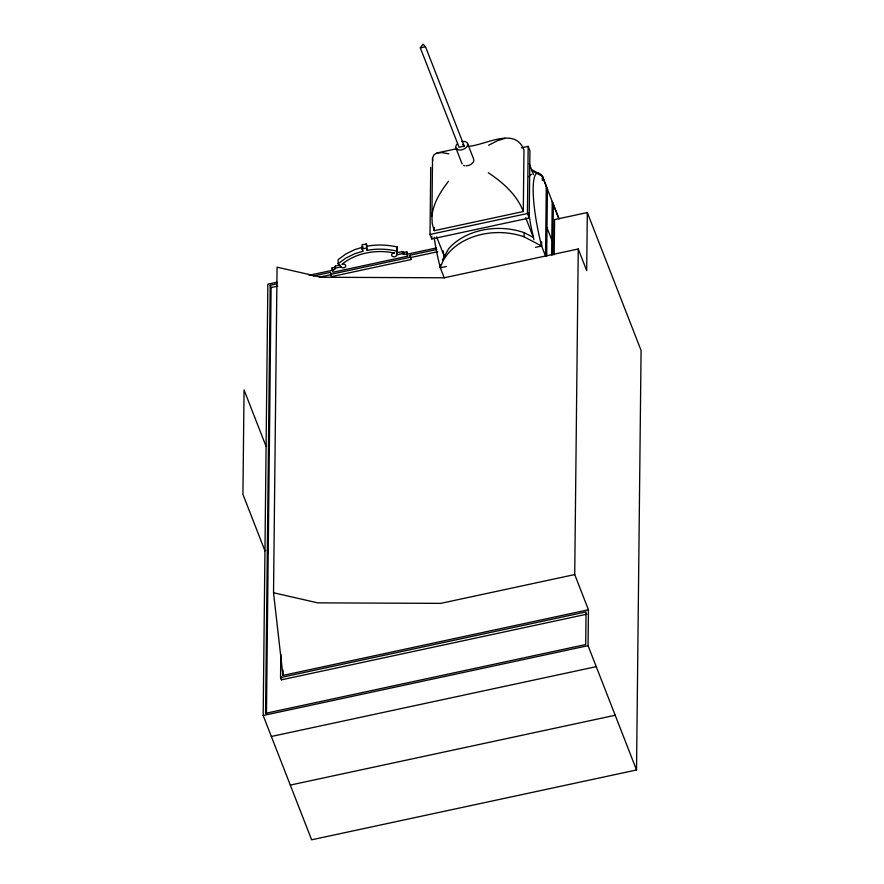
<?xml version="1.0" encoding="UTF-8"?>
<svg xmlns="http://www.w3.org/2000/svg" width="884" height="884" viewBox="0 0 884 884"><rect width="100%" height="100%" fill="white"/><g stroke="black" fill="none" stroke-linecap="round" stroke-linejoin="round"><path stroke-width="1.33" d="M554.18 254.702L554.566 219.597L587.319 212.558L641.077 350.418L636.524 769.975L311.632 839.8L263.167 715.499L267.852 284.162L277.145 282.162M276.913 283.841L270.206 285.289L265.565 713.344L585.694 644.546L586.048 611.905L280.548 677.564L281.421 679.829L586.932 614.17M266.46 714.239L271.09 287.543L270.206 285.289M578.258 248.979L574.722 574.567L588.446 609.761L282.935 675.42L273.532 592.755L277.068 267.178L321.268 277.267L444.221 277.786L578.258 248.979L586.689 270.626L587.319 212.558M280.548 677.564L280.803 654.171M281.421 679.829L281.455 677.078M282.935 675.42L283.002 669.895M436.851 249.476L410.077 255.222L410.938 259.565L331.401 276.648L330.55 272.316L313.113 276.062M396.573 253.321A2.508 1.878 0.6 0 0 396.64 252.824L402.518 251.564L404.231 252.404L406.839 251.841L407.701 256.172L332.914 272.239L332.064 267.907L334.671 267.344L335.445 266.073L339.986 265.101M332.041 269.985L334.649 269.421L334.671 267.344M334.649 269.421L335.445 266.073M406.839 251.841L406.817 253.907L404.209 254.47L402.496 253.642L396.618 254.901A2.508 1.878 0.6 0 1 394.176 256.813A2.508 1.878 0.6 0 1 391.612 254.968A2.508 1.878 0.6 0 1 394.054 253.056L394.596 253.1C376.617 249.211 356.175 252.592 341.942 264.349A2.508 1.878 0.6 0 1 345.655 265.443L345.754 265.929A2.508 1.878 0.6 0 1 343.953 267.775A2.508 1.878 0.6 0 1 341.102 266.935L338.108 263.775L338.152 259.631L345.887 253.94L354.981 249.509L363.313 247.023M338.108 263.775L345.843 258.084L354.937 253.653L363.269 251.167L361.987 248.99L362.031 244.846L366.407 243.907L366.882 250.393C376.938 248.415 387.28 248.934 397.248 251.133L396.618 254.901L396.64 252.824M366.882 250.393L366.407 243.907M397.248 251.133L397.292 246.99C387.325 244.791 376.982 244.271 366.926 246.249M402.496 253.642L402.518 251.564M404.209 254.47L404.231 252.404M410.938 259.565L410.077 255.222M521.494 147.783L528.168 146.346L529.925 150.866L529.196 218.028L431.768 238.967L430.011 234.448L430.74 167.286M467.724 146.357C484.498 145.915 515.14 125.727 523.958 150.125L523.295 211.53L434.221 230.669L432.221 223.619L431.911 216.105L432.541 158.081L433.967 154.744L437.16 152.932L457.094 148.645M431.768 238.967L431.801 236.227M444.254 277.896L440.32 267.797L440.354 264.681M547.417 189.187L546.301 186.325L545.538 256.128L541.605 246.028L524.079 236.79L524.124 232.636A60.09 45.062 0.6 0 0 448.531 248.879L442.354 260.04M529.196 218.028L527.439 213.508L528.168 146.346M524.124 232.636L533.174 237.343M535.582 247.321L541.605 246.028L541.649 241.873M542.312 180.469L542.356 176.214A60.09 45.062 0.6 0 0 532.345 170.06M546.688 256.272L547.417 189.154M551.638 254.99L552.224 201.475L559.031 218.978L542.356 176.181L531.848 170.667M552.787 255.012L553.34 204.348M636.524 769.975L588.059 645.674L588.446 609.761M397.292 246.99L396.673 250.758A2.508 1.878 0.6 0 1 396.363 251.697M431.911 216.105C433.304 202.966 440.63 191.496 448.519 181.264M444.155 256.658L443.094 250.945M420.309 47.858L423.005 44.2L425.513 46.786L464.288 146.236L459.072 147.297L420.309 47.858L425.513 46.786M488.598 145.285L497.327 140.755L504.93 138.357M361.987 248.99L366.352 248.05M430.011 234.448L527.439 213.508M335.423 268.15L341.102 266.935M309.035 275.311L332.937 270.173L332.064 267.907M407.723 254.095L436.508 247.907M330.528 274.394L410.054 257.299M271.09 287.543L277.797 286.107M319.356 277.167L331.423 274.581M410.961 257.487L437.735 251.73M444.354 256.437L436.608 236.813M434.132 237.343A60.09 11.481 77.9 0 0 440.32 267.797L446.508 266.46M574.722 574.567L440.685 603.374L317.732 602.855L273.532 592.755M263.167 715.499L588.059 645.674M271.355 736.482L596.236 666.658M290.295 785.08L615.187 715.255M437.16 152.932L442.111 152.623L448.818 153.838M488.299 172.712C502.841 182.458 516.908 194.723 523.295 211.486M462.619 144.501L464.288 146.236M541.605 246.028A60.068 11.481 77.9 0 1 533.163 188.524A60.068 11.481 77.9 0 1 542.356 176.214L546.257 186.181M542.356 176.203L543.66 179.551M529.229 163.628L533.527 174.678M546.997 227.696L551.804 240.017M525.682 217.674L533.339 237.31M467.526 143.407L473.691 159.23A6.254 3.956 -21.3 0 1 466.288 165.872M455.901 148.037L462.078 163.86M406.817 253.907L407.701 256.172M268.471 445.923L269.344 448.188M266.095 446.431L244.061 389.932L242.923 494.355L264.957 550.854M267.333 550.345L268.217 552.611M533.903 239.686L530.997 226.47A60.068 11.481 77.9 0 1 528.831 212.834M432.541 158.081L432.718 160.512M440.32 267.797A60.09 45.062 0.6 0 1 524.079 236.79M464.84 165.772A6.254 3.956 -21.3 0 1 463.603 165.385M461.757 141.584A6.254 3.956 -21.3 0 1 467.503 145.551A6.254 3.956 -21.3 0 1 458.674 149.948A6.254 3.956 -21.3 0 1 457.503 143.716M528.986 176.91A60.068 11.481 77.9 0 1 531.571 174.369M434.243 227.939L434.221 230.669L434.309 227.884"/></g></svg>
